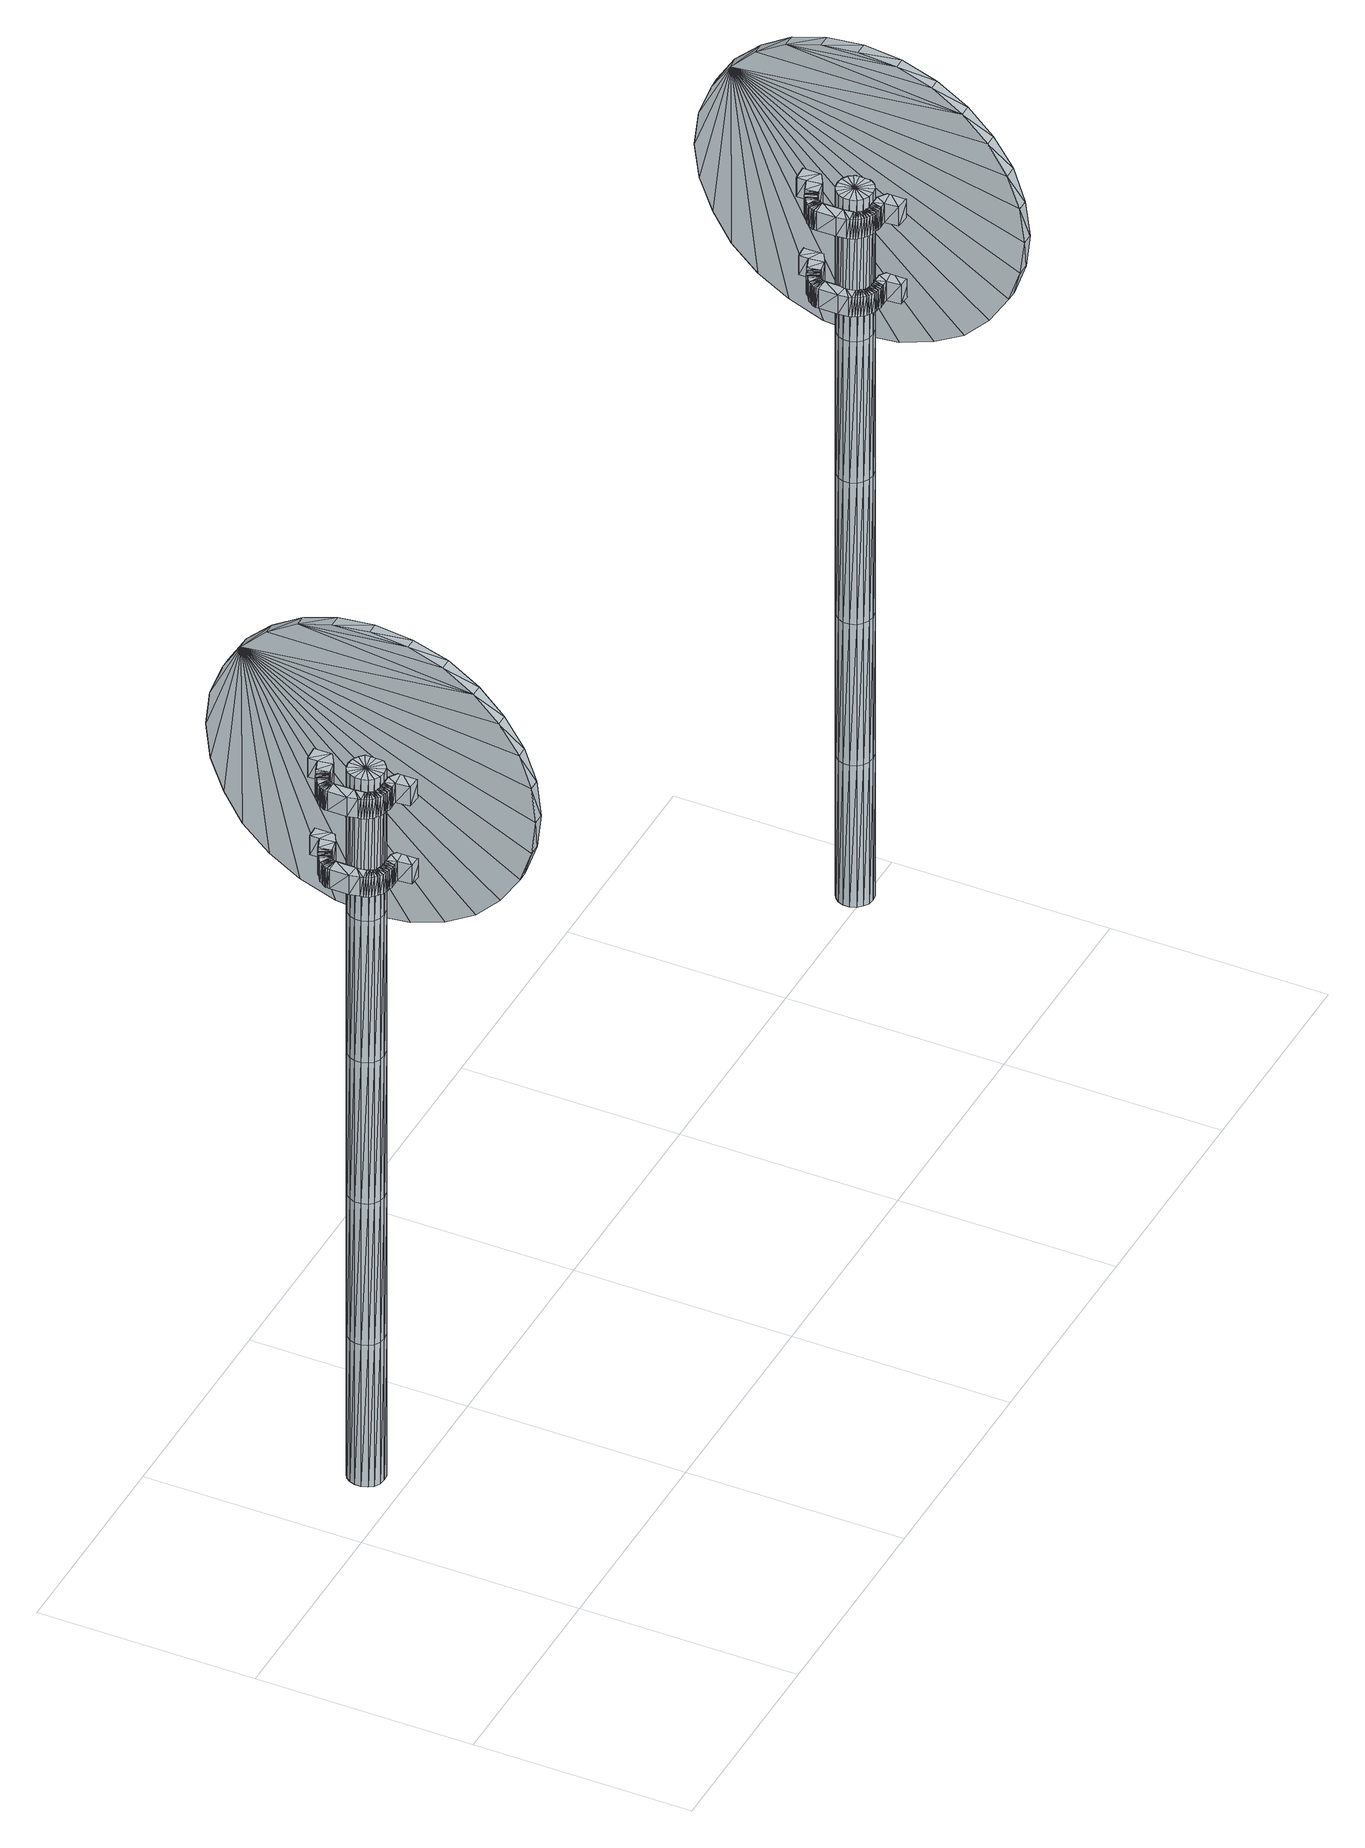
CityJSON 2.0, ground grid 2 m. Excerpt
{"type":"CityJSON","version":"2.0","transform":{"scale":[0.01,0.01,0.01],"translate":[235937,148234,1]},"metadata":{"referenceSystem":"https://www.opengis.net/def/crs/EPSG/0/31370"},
"CityObjects":{
"object1":{"type":"GenericCityObject","attributes":{"cluster":54,"mean_distance_to_centroid":0.261,"new_centroid_x":235937.38,"new_centroid_y":148235.75,"mean_distance_to_camera":4.65,"H1":0,"H2":0,"Z_final":109.26,"cluster2":-1,"proj_x":235940.53,"proj_y":148236.32,"id_line":53021,"bearing_l":169.7,"distance":3.2,"orientation":"right","G_obj":169.7},"geometry":[{"type":"MultiSurface","lod":"2","boundaries":[[[0,1,2]],[[2,1,3]],[[3,1,4]],[[4,1,5]],[[5,1,6]],[[1,7,6]],[[1,8,7]],[[1,9,8]],[[1,10,9]],[[1,11,10]],[[1,12,11]],[[1,13,12]],[[1,14,13]],[[15,14,1]],[[16,15,1]],[[17,16,1]],[[18,17,1]],[[0,18,1]],[[19,20,0]],[[19,0,2]],[[21,19,2]],[[21,2,3]],[[21,3,22]],[[22,3,4]],[[22,4,23]],[[23,4,5]],[[23,5,24]],[[24,5,6]],[[24,6,25]],[[25,6,7]],[[25,7,26]],[[26,7,8]],[[26,8,27]],[[8,9,27]],[[27,9,28]],[[9,10,28]],[[10,29,28]],[[10,11,29]],[[11,30,29]],[[11,12,30]],[[30,12,31]],[[31,12,13]],[[31,13,32]],[[32,13,14]],[[32,14,33]],[[33,14,15]],[[33,15,34]],[[34,15,16]],[[34,16,35]],[[35,16,17]],[[36,35,17]],[[18,36,17]],[[20,36,18]],[[20,18,0]],[[37,38,20]],[[37,20,19]],[[39,37,19]],[[21,39,19]],[[39,21,40]],[[40,21,22]],[[40,22,41]],[[41,22,23]],[[41,23,42]],[[42,23,24]],[[42,24,43]],[[43,24,25]],[[43,25,44]],[[44,25,26]],[[26,45,44]],[[26,27,45]],[[27,46,45]],[[27,28,46]],[[28,47,46]],[[28,29,47]],[[47,29,48]],[[29,30,48]],[[48,30,49]],[[49,30,31]],[[49,31,50]],[[50,31,32]],[[50,32,51]],[[51,32,33]],[[51,33,52]],[[52,33,34]],[[52,34,53]],[[53,34,35]],[[54,53,35]],[[54,35,36]],[[38,54,36]],[[38,36,20]],[[55,56,38]],[[55,38,37]],[[57,55,37]],[[57,37,39]],[[57,39,58]],[[58,39,40]],[[58,40,59]],[[59,40,41]],[[59,41,60]],[[60,41,42]],[[60,42,61]],[[61,42,43]],[[61,43,62]],[[62,43,44]],[[44,63,62]],[[44,45,63]],[[45,64,63]],[[45,46,64]],[[46,65,64]],[[46,47,65]],[[47,66,65]],[[47,48,66]],[[66,48,67]],[[67,48,49]],[[67,49,68]],[[68,49,50]],[[68,50,69]],[[69,50,51]],[[69,51,70]],[[70,51,52]],[[70,52,71]],[[71,52,53]],[[72,71,53]],[[72,53,54]],[[56,72,54]],[[56,54,38]],[[73,74,56]],[[73,56,55]],[[75,73,55]],[[75,55,57]],[[75,57,76]],[[76,57,58]],[[76,58,77]],[[77,58,59]],[[77,59,78]],[[78,59,60]],[[78,60,79]],[[79,60,61]],[[79,61,80]],[[80,61,62]],[[62,81,80]],[[62,63,81]],[[63,82,81]],[[63,64,82]],[[64,83,82]],[[64,65,83]],[[65,84,83]],[[65,66,84]],[[84,66,85]],[[85,66,67]],[[85,67,86]],[[86,67,68]],[[86,68,87]],[[87,68,69]],[[87,69,88]],[[88,69,70]],[[88,70,89]],[[89,70,71]],[[90,89,71]],[[90,71,72]],[[74,90,72]],[[74,72,56]],[[91,92,74]],[[91,74,73]],[[93,91,73]],[[93,73,75]],[[93,75,94]],[[94,75,76]],[[94,76,95]],[[95,76,77]],[[95,77,96]],[[96,77,78]],[[96,78,97]],[[97,78,79]],[[97,79,98]],[[98,79,80]],[[80,99,98]],[[80,81,99]],[[81,100,99]],[[81,82,100]],[[82,101,100]],[[82,83,101]],[[83,102,101]],[[83,84,102]],[[102,84,103]],[[103,84,85]],[[103,85,104]],[[104,85,86]],[[104,86,105]],[[105,86,87]],[[105,87,106]],[[106,87,88]],[[106,88,107]],[[107,88,89]],[[108,107,89]],[[108,89,90]],[[92,108,90]],[[92,90,74]],[[92,91,109]],[[91,93,109]],[[93,94,109]],[[94,95,109]],[[95,96,109]],[[109,96,97]],[[109,97,98]],[[109,98,99]],[[109,99,100]],[[109,100,101]],[[109,101,102]],[[109,102,103]],[[109,103,104]],[[105,109,104]],[[106,109,105]],[[107,109,106]],[[108,109,107]],[[92,109,108]],[[110,111,112]],[[113,112,114]],[[115,112,113]],[[116,112,115]],[[117,112,116]],[[118,112,117]],[[119,112,118]],[[120,112,119]],[[121,112,120]],[[122,112,121]],[[122,123,112]],[[123,110,112]],[[111,124,112]],[[124,125,112]],[[125,126,112]],[[126,127,112]],[[127,128,112]],[[128,129,112]],[[129,130,112]],[[130,131,112]],[[112,131,132]],[[131,133,132]],[[131,134,133]],[[133,134,135]],[[133,135,136]],[[135,137,136]],[[133,136,138]],[[136,139,138]],[[136,137,139]],[[137,140,139]],[[137,135,140]],[[135,141,140]],[[135,134,141]],[[134,142,141]],[[134,131,142]],[[131,143,142]],[[131,130,143]],[[143,130,144]],[[144,130,129]],[[144,129,145]],[[145,129,128]],[[145,128,146]],[[146,127,147]],[[147,127,126]],[[147,126,148]],[[148,126,125]],[[148,125,149]],[[149,125,124]],[[150,149,124]],[[150,124,111]],[[151,150,111]],[[151,111,110]],[[152,151,110]],[[152,110,123]],[[146,128,127]],[[153,123,122]],[[154,153,122]],[[154,122,121]],[[155,154,121]],[[155,121,120]],[[156,155,120]],[[156,120,119]],[[157,156,119]],[[157,119,118]],[[157,118,158]],[[158,118,117]],[[158,117,159]],[[153,152,123]],[[159,117,116]],[[159,116,160]],[[160,116,115]],[[160,115,161]],[[161,115,113]],[[161,113,162]],[[162,113,114]],[[162,114,163]],[[163,114,112]],[[163,112,164]],[[164,112,132]],[[132,165,164]],[[132,133,165]],[[133,138,165]],[[138,139,140]],[[161,162,163]],[[160,161,163]],[[159,160,163]],[[158,159,163]],[[157,158,163]],[[156,157,163]],[[155,156,163]],[[154,155,163]],[[153,154,163]],[[153,163,152]],[[152,163,151]],[[151,163,150]],[[150,163,149]],[[149,163,148]],[[148,163,147]],[[147,163,146]],[[146,163,145]],[[145,163,144]],[[144,163,143]],[[143,163,142]],[[163,164,142]],[[142,164,165]],[[142,165,141]],[[165,140,141]],[[165,138,140]],[[166,167,168]],[[168,167,169]],[[170,168,169]],[[170,169,171]],[[170,171,172]],[[172,171,173]],[[172,173,174]],[[174,173,175]],[[174,175,176]],[[176,175,177]],[[176,177,178]],[[178,177,179]],[[178,179,180]],[[180,179,181]],[[180,181,182]],[[182,181,183]],[[182,183,184]],[[184,183,185]],[[184,185,186]],[[186,185,187]],[[186,187,188]],[[188,187,189]],[[188,189,190]],[[190,189,191]],[[192,190,191]],[[192,191,193]],[[194,192,193]],[[194,193,195]],[[196,194,195]],[[196,195,197]],[[198,196,197]],[[198,197,199]],[[200,198,199]],[[200,199,201]],[[202,200,201]],[[202,201,203]],[[204,202,203]],[[204,203,205]],[[206,204,205]],[[206,205,207]],[[208,206,207]],[[208,207,209]],[[210,208,209]],[[210,209,211]],[[212,210,211]],[[212,211,213]],[[214,212,213]],[[214,213,215]],[[216,214,215]],[[216,215,217]],[[216,217,218]],[[218,217,219]],[[218,219,220]],[[220,219,221]],[[220,221,222]],[[222,221,223]],[[222,223,224]],[[224,223,225]],[[224,225,226]],[[226,225,227]],[[226,227,228]],[[228,227,229]],[[228,229,230]],[[230,229,231]],[[230,231,232]],[[232,231,233]],[[232,233,234]],[[234,233,235]],[[234,235,236]],[[236,235,237]],[[238,236,237]],[[238,237,239]],[[238,239,240]],[[240,239,241]],[[241,242,240]],[[241,243,242]],[[242,243,244]],[[244,243,245]],[[244,245,246]],[[246,245,247]],[[246,247,248]],[[248,247,249]],[[248,249,250]],[[250,249,251]],[[250,251,252]],[[252,251,253]],[[252,253,254]],[[254,253,255]],[[254,255,256]],[[256,255,257]],[[256,257,258]],[[258,257,259]],[[258,259,260]],[[260,259,261]],[[260,261,262]],[[262,261,263]],[[262,263,264]],[[264,263,265]],[[264,265,266]],[[266,265,267]],[[267,268,266]],[[267,269,268]],[[269,270,268]],[[269,271,270]],[[271,272,270]],[[271,273,272]],[[273,274,272]],[[273,275,274]],[[275,276,274]],[[275,277,276]],[[277,278,276]],[[277,279,278]],[[279,280,278]],[[279,281,280]],[[281,282,280]],[[281,283,282]],[[283,284,282]],[[283,285,284]],[[285,286,284]],[[285,287,286]],[[287,288,286]],[[287,289,288]],[[288,289,290]],[[290,289,291]],[[290,291,292]],[[292,291,293]],[[292,293,294]],[[294,293,295]],[[294,295,296]],[[296,295,297]],[[296,297,298]],[[298,297,299]],[[298,299,300]],[[300,299,301]],[[300,301,302]],[[302,301,303]],[[302,303,304]],[[304,303,305]],[[304,305,306]],[[306,305,307]],[[306,307,308]],[[308,307,309]],[[308,309,310]],[[310,309,311]],[[311,166,310]],[[311,167,166]],[[169,167,311]],[[169,311,171]],[[171,311,309]],[[173,171,309]],[[173,309,307]],[[175,173,307]],[[175,307,305]],[[177,175,305]],[[177,305,303]],[[179,177,303]],[[179,303,301]],[[181,179,301]],[[181,301,299]],[[183,181,299]],[[183,299,297]],[[183,297,295]],[[185,183,295]],[[185,295,293]],[[187,185,293]],[[187,293,291]],[[189,187,291]],[[189,291,289]],[[189,289,287]],[[189,287,285]],[[191,189,285]],[[191,285,283]],[[193,191,283]],[[195,193,283]],[[195,283,281]],[[197,195,281]],[[199,197,281]],[[201,199,281]],[[201,281,279]],[[203,201,279]],[[205,203,279]],[[205,279,277]],[[205,277,207]],[[207,277,209]],[[209,277,275]],[[209,275,211]],[[211,275,273]],[[211,273,213]],[[213,273,271]],[[213,271,215]],[[215,271,269]],[[215,269,217]],[[217,269,219]],[[219,269,267]],[[219,267,221]],[[221,267,265]],[[221,265,223]],[[223,265,263]],[[223,263,225]],[[225,263,261]],[[225,261,227]],[[227,261,259]],[[227,259,229]],[[229,259,257]],[[229,257,255]],[[229,255,231]],[[231,255,253]],[[231,253,233]],[[233,253,251]],[[233,251,235]],[[251,249,235]],[[235,249,247]],[[235,247,237]],[[247,245,237]],[[237,245,243]],[[237,243,239]],[[239,243,241]],[[238,240,242]],[[168,310,166]],[[170,310,168]],[[170,308,310]],[[172,308,170]],[[172,306,308]],[[174,306,172]],[[174,304,306]],[[176,304,174]],[[176,302,304]],[[178,302,176]],[[178,300,302]],[[180,300,178]],[[180,298,300]],[[182,298,180]],[[182,296,298]],[[182,294,296]],[[184,294,182]],[[184,292,294]],[[186,292,184]],[[186,290,292]],[[188,290,186]],[[188,288,290]],[[188,286,288]],[[188,284,286]],[[190,284,188]],[[190,282,284]],[[192,282,190]],[[194,282,192]],[[194,280,282]],[[196,280,194]],[[198,280,196]],[[200,280,198]],[[200,278,280]],[[202,278,200]],[[204,278,202]],[[204,276,278]],[[204,206,276]],[[206,208,276]],[[208,274,276]],[[208,210,274]],[[210,272,274]],[[210,212,272]],[[212,270,272]],[[212,214,270]],[[214,268,270]],[[214,216,268]],[[216,218,268]],[[218,266,268]],[[218,220,266]],[[220,264,266]],[[220,222,264]],[[222,262,264]],[[222,224,262]],[[224,260,262]],[[224,226,260]],[[226,258,260]],[[226,228,258]],[[228,256,258]],[[228,254,256]],[[228,230,254]],[[230,252,254]],[[230,232,252]],[[232,250,252]],[[232,234,250]],[[250,234,248]],[[234,246,248]],[[234,236,246]],[[246,236,244]],[[236,242,244]],[[236,238,242]],[[312,313,314]],[[314,313,315]],[[316,314,315]],[[316,315,317]],[[316,317,318]],[[318,317,319]],[[318,319,320]],[[320,319,321]],[[320,321,322]],[[322,321,323]],[[322,323,324]],[[324,323,325]],[[324,325,326]],[[326,325,327]],[[326,327,328]],[[328,327,329]],[[328,329,330]],[[330,329,331]],[[330,331,332]],[[332,331,333]],[[332,333,334]],[[334,333,335]],[[334,335,336]],[[336,335,337]],[[338,336,337]],[[338,337,339]],[[340,338,339]],[[340,339,341]],[[342,340,341]],[[342,341,343]],[[344,342,343]],[[344,343,345]],[[346,344,345]],[[346,345,347]],[[348,346,347]],[[348,347,349]],[[350,348,349]],[[350,349,351]],[[352,350,351]],[[352,351,353]],[[354,352,353]],[[354,353,355]],[[356,354,355]],[[356,355,357]],[[358,356,357]],[[358,357,359]],[[360,358,359]],[[360,359,361]],[[362,360,361]],[[362,361,363]],[[362,363,364]],[[364,363,365]],[[364,365,366]],[[366,365,367]],[[366,367,368]],[[368,367,369]],[[368,369,370]],[[370,369,371]],[[370,371,372]],[[372,371,373]],[[372,373,374]],[[374,373,375]],[[374,375,376]],[[376,375,377]],[[376,377,378]],[[378,377,379]],[[378,379,380]],[[380,379,381]],[[380,381,382]],[[382,381,383]],[[384,382,383]],[[384,383,385]],[[384,385,386]],[[386,385,387]],[[387,388,386]],[[387,389,388]],[[388,389,390]],[[390,389,391]],[[390,391,392]],[[392,391,393]],[[392,393,394]],[[394,393,395]],[[394,395,396]],[[396,395,397]],[[396,397,398]],[[398,397,399]],[[398,399,400]],[[400,399,401]],[[400,401,402]],[[402,401,403]],[[402,403,404]],[[404,403,405]],[[404,405,406]],[[406,405,407]],[[406,407,408]],[[408,407,409]],[[408,409,410]],[[410,409,411]],[[410,411,412]],[[412,411,413]],[[413,414,412]],[[413,415,414]],[[415,416,414]],[[415,417,416]],[[417,418,416]],[[417,419,418]],[[419,420,418]],[[419,421,420]],[[421,422,420]],[[421,423,422]],[[423,424,422]],[[423,425,424]],[[425,426,424]],[[425,427,426]],[[427,428,426]],[[427,429,428]],[[429,430,428]],[[429,431,430]],[[431,432,430]],[[431,433,432]],[[433,434,432]],[[433,435,434]],[[434,435,436]],[[436,435,437]],[[436,437,438]],[[438,437,439]],[[438,439,440]],[[440,439,441]],[[440,441,442]],[[442,441,443]],[[442,443,444]],[[444,443,445]],[[444,445,446]],[[446,445,447]],[[446,447,448]],[[448,447,449]],[[448,449,450]],[[450,449,451]],[[450,451,452]],[[452,451,453]],[[452,453,454]],[[454,453,455]],[[454,455,456]],[[456,455,457]],[[457,312,456]],[[457,313,312]],[[315,313,457]],[[315,457,317]],[[317,457,455]],[[319,317,455]],[[319,455,453]],[[321,319,453]],[[321,453,451]],[[323,321,451]],[[323,451,449]],[[325,323,449]],[[325,449,447]],[[327,325,447]],[[327,447,445]],[[329,327,445]],[[329,445,443]],[[329,443,441]],[[331,329,441]],[[331,441,439]],[[333,331,439]],[[333,439,437]],[[335,333,437]],[[335,437,435]],[[335,435,433]],[[335,433,431]],[[337,335,431]],[[337,431,429]],[[339,337,429]],[[341,339,429]],[[341,429,427]],[[343,341,427]],[[345,343,427]],[[347,345,427]],[[347,427,425]],[[349,347,425]],[[351,349,425]],[[351,425,423]],[[351,423,353]],[[353,423,355]],[[355,423,421]],[[355,421,357]],[[357,421,419]],[[357,419,359]],[[359,419,417]],[[359,417,361]],[[361,417,415]],[[361,415,363]],[[363,415,365]],[[365,415,413]],[[365,413,367]],[[367,413,411]],[[367,411,369]],[[369,411,409]],[[369,409,371]],[[371,409,407]],[[371,407,373]],[[373,407,405]],[[373,405,375]],[[375,405,403]],[[375,403,401]],[[375,401,377]],[[377,401,399]],[[377,399,379]],[[379,399,397]],[[379,397,381]],[[397,395,381]],[[381,395,393]],[[381,393,383]],[[393,391,383]],[[383,391,389]],[[383,389,385]],[[385,389,387]],[[384,386,388]],[[314,456,312]],[[316,456,314]],[[316,454,456]],[[318,454,316]],[[318,452,454]],[[320,452,318]],[[320,450,452]],[[322,450,320]],[[322,448,450]],[[324,448,322]],[[324,446,448]],[[326,446,324]],[[326,444,446]],[[328,444,326]],[[328,442,444]],[[328,440,442]],[[330,440,328]],[[330,438,440]],[[332,438,330]],[[332,436,438]],[[334,436,332]],[[334,434,436]],[[334,432,434]],[[334,430,432]],[[336,430,334]],[[336,428,430]],[[338,428,336]],[[340,428,338]],[[340,426,428]],[[342,426,340]],[[344,426,342]],[[346,426,344]],[[346,424,426]],[[348,424,346]],[[350,424,348]],[[350,422,424]],[[350,352,422]],[[352,354,422]],[[354,420,422]],[[354,356,420]],[[356,418,420]],[[356,358,418]],[[358,416,418]],[[358,360,416]],[[360,414,416]],[[360,362,414]],[[362,364,414]],[[364,412,414]],[[364,366,412]],[[366,410,412]],[[366,368,410]],[[368,408,410]],[[368,370,408]],[[370,406,408]],[[370,372,406]],[[372,404,406]],[[372,374,404]],[[374,402,404]],[[374,400,402]],[[374,376,400]],[[376,398,400]],[[376,378,398]],[[378,396,398]],[[378,380,396]],[[396,380,394]],[[380,392,394]],[[380,382,392]],[[392,382,390]],[[382,388,390]],[[382,384,388]]]}]},
"object2":{"type":"GenericCityObject","attributes":{"cluster":53,"mean_distance_to_centroid":0.129,"new_centroid_x":235946.04,"new_centroid_y":148235.48,"mean_distance_to_camera":8.04,"H1":0,"H2":0,"Z_final":109.13,"cluster2":-1,"proj_x":235940.85,"proj_y":148234.54,"id_line":53021,"bearing_l":169.7,"distance":5.27,"orientation":"left","G_obj":349.7},"geometry":[{"type":"MultiSurface","lod":"2","boundaries":[[[458,459,460]],[[460,459,461]],[[461,459,462]],[[462,459,463]],[[463,459,464]],[[459,465,464]],[[459,466,465]],[[459,467,466]],[[459,468,467]],[[459,469,468]],[[459,470,469]],[[459,471,470]],[[459,472,471]],[[473,472,459]],[[474,473,459]],[[475,474,459]],[[476,475,459]],[[458,476,459]],[[477,478,458]],[[477,458,460]],[[479,477,460]],[[479,460,461]],[[479,461,480]],[[480,461,462]],[[480,462,481]],[[481,462,463]],[[481,463,482]],[[482,463,464]],[[482,464,483]],[[483,464,465]],[[483,465,484]],[[484,465,466]],[[484,466,485]],[[466,467,485]],[[485,467,486]],[[467,468,486]],[[468,487,486]],[[468,469,487]],[[469,488,487]],[[469,470,488]],[[488,470,489]],[[489,470,471]],[[489,471,490]],[[490,471,472]],[[490,472,491]],[[491,472,473]],[[491,473,492]],[[492,473,474]],[[492,474,493]],[[493,474,475]],[[494,493,475]],[[476,494,475]],[[478,494,476]],[[478,476,458]],[[495,496,478]],[[495,478,477]],[[497,495,477]],[[479,497,477]],[[497,479,498]],[[498,479,480]],[[498,480,499]],[[499,480,481]],[[499,481,500]],[[500,481,482]],[[500,482,501]],[[501,482,483]],[[501,483,502]],[[502,483,484]],[[484,503,502]],[[484,485,503]],[[485,504,503]],[[485,486,504]],[[486,505,504]],[[486,487,505]],[[505,487,506]],[[487,488,506]],[[506,488,507]],[[507,488,489]],[[507,489,508]],[[508,489,490]],[[508,490,509]],[[509,490,491]],[[509,491,510]],[[510,491,492]],[[510,492,511]],[[511,492,493]],[[512,511,493]],[[512,493,494]],[[496,512,494]],[[496,494,478]],[[513,514,496]],[[513,496,495]],[[515,513,495]],[[515,495,497]],[[515,497,516]],[[516,497,498]],[[516,498,517]],[[517,498,499]],[[517,499,518]],[[518,499,500]],[[518,500,519]],[[519,500,501]],[[519,501,520]],[[520,501,502]],[[502,521,520]],[[502,503,521]],[[503,522,521]],[[503,504,522]],[[504,523,522]],[[504,505,523]],[[505,524,523]],[[505,506,524]],[[524,506,525]],[[525,506,507]],[[525,507,526]],[[526,507,508]],[[526,508,527]],[[527,508,509]],[[527,509,528]],[[528,509,510]],[[528,510,529]],[[529,510,511]],[[530,529,511]],[[530,511,512]],[[514,530,512]],[[514,512,496]],[[531,532,514]],[[531,514,513]],[[533,531,513]],[[533,513,515]],[[533,515,534]],[[534,515,516]],[[534,516,535]],[[535,516,517]],[[535,517,536]],[[536,517,518]],[[536,518,537]],[[537,518,519]],[[537,519,538]],[[538,519,520]],[[520,539,538]],[[520,521,539]],[[521,540,539]],[[521,522,540]],[[522,541,540]],[[522,523,541]],[[523,542,541]],[[523,524,542]],[[542,524,543]],[[543,524,525]],[[543,525,544]],[[544,525,526]],[[544,526,545]],[[545,526,527]],[[545,527,546]],[[546,527,528]],[[546,528,547]],[[547,528,529]],[[548,547,529]],[[548,529,530]],[[532,548,530]],[[532,530,514]],[[549,550,532]],[[549,532,531]],[[551,549,531]],[[551,531,533]],[[551,533,552]],[[552,533,534]],[[552,534,553]],[[553,534,535]],[[553,535,554]],[[554,535,536]],[[554,536,555]],[[555,536,537]],[[555,537,556]],[[556,537,538]],[[538,557,556]],[[538,539,557]],[[539,558,557]],[[539,540,558]],[[540,559,558]],[[540,541,559]],[[541,560,559]],[[541,542,560]],[[560,542,561]],[[561,542,543]],[[561,543,562]],[[562,543,544]],[[562,544,563]],[[563,544,545]],[[563,545,564]],[[564,545,546]],[[564,546,565]],[[565,546,547]],[[566,565,547]],[[566,547,548]],[[550,566,548]],[[550,548,532]],[[550,549,567]],[[549,551,567]],[[551,552,567]],[[552,553,567]],[[553,554,567]],[[567,554,555]],[[567,555,556]],[[567,556,557]],[[567,557,558]],[[567,558,559]],[[567,559,560]],[[567,560,561]],[[567,561,562]],[[563,567,562]],[[564,567,563]],[[565,567,564]],[[566,567,565]],[[550,567,566]],[[568,569,570]],[[571,570,572]],[[573,570,571]],[[574,570,573]],[[575,570,574]],[[576,570,575]],[[577,570,576]],[[578,570,577]],[[579,570,578]],[[580,570,579]],[[580,581,570]],[[581,568,570]],[[569,582,570]],[[582,583,570]],[[583,584,570]],[[584,585,570]],[[585,586,570]],[[586,587,570]],[[587,588,570]],[[588,589,570]],[[570,589,590]],[[589,591,590]],[[589,592,591]],[[591,592,593]],[[591,593,594]],[[593,595,594]],[[591,594,596]],[[594,597,596]],[[594,595,597]],[[595,598,597]],[[595,593,598]],[[593,599,598]],[[593,592,599]],[[592,600,599]],[[592,589,600]],[[589,601,600]],[[589,588,601]],[[601,588,602]],[[602,588,587]],[[602,587,603]],[[603,587,586]],[[603,586,604]],[[604,585,605]],[[605,585,584]],[[605,584,606]],[[606,584,583]],[[606,583,607]],[[607,583,582]],[[608,607,582]],[[608,582,569]],[[609,608,569]],[[609,569,568]],[[610,609,568]],[[610,568,581]],[[604,586,585]],[[611,581,580]],[[612,611,580]],[[612,580,579]],[[613,612,579]],[[613,579,578]],[[614,613,578]],[[614,578,577]],[[615,614,577]],[[615,577,576]],[[615,576,616]],[[616,576,575]],[[616,575,617]],[[611,610,581]],[[617,575,574]],[[617,574,618]],[[618,574,573]],[[618,573,619]],[[619,573,571]],[[619,571,620]],[[620,571,572]],[[620,572,621]],[[621,572,570]],[[621,570,622]],[[622,570,590]],[[590,623,622]],[[590,591,623]],[[591,596,623]],[[596,597,598]],[[619,620,621]],[[618,619,621]],[[617,618,621]],[[616,617,621]],[[615,616,621]],[[614,615,621]],[[613,614,621]],[[612,613,621]],[[611,612,621]],[[611,621,610]],[[610,621,609]],[[609,621,608]],[[608,621,607]],[[607,621,606]],[[606,621,605]],[[605,621,604]],[[604,621,603]],[[603,621,602]],[[602,621,601]],[[601,621,600]],[[621,622,600]],[[600,622,623]],[[600,623,599]],[[623,598,599]],[[623,596,598]],[[624,625,626]],[[626,625,627]],[[628,626,627]],[[628,627,629]],[[628,629,630]],[[630,629,631]],[[630,631,632]],[[632,631,633]],[[632,633,634]],[[634,633,635]],[[634,635,636]],[[636,635,637]],[[636,637,638]],[[638,637,639]],[[638,639,640]],[[640,639,641]],[[640,641,642]],[[642,641,643]],[[642,643,644]],[[644,643,645]],[[644,645,646]],[[646,645,647]],[[646,647,648]],[[648,647,649]],[[650,648,649]],[[650,649,651]],[[652,650,651]],[[652,651,653]],[[654,652,653]],[[654,653,655]],[[656,654,655]],[[656,655,657]],[[658,656,657]],[[658,657,659]],[[660,658,659]],[[660,659,661]],[[662,660,661]],[[662,661,663]],[[664,662,663]],[[664,663,665]],[[666,664,665]],[[666,665,667]],[[668,666,667]],[[668,667,669]],[[670,668,669]],[[670,669,671]],[[672,670,671]],[[672,671,673]],[[674,672,673]],[[674,673,675]],[[674,675,676]],[[676,675,677]],[[676,677,678]],[[678,677,679]],[[678,679,680]],[[680,679,681]],[[680,681,682]],[[682,681,683]],[[682,683,684]],[[684,683,685]],[[684,685,686]],[[686,685,687]],[[686,687,688]],[[688,687,689]],[[688,689,690]],[[690,689,691]],[[690,691,692]],[[692,691,693]],[[692,693,694]],[[694,693,695]],[[696,694,695]],[[696,695,697]],[[696,697,698]],[[698,697,699]],[[699,700,698]],[[699,701,700]],[[700,701,702]],[[702,701,703]],[[702,703,704]],[[704,703,705]],[[704,705,706]],[[706,705,707]],[[706,707,708]],[[708,707,709]],[[708,709,710]],[[710,709,711]],[[710,711,712]],[[712,711,713]],[[712,713,714]],[[714,713,715]],[[714,715,716]],[[716,715,717]],[[716,717,718]],[[718,717,719]],[[718,719,720]],[[720,719,721]],[[720,721,722]],[[722,721,723]],[[722,723,724]],[[724,723,725]],[[724,725,726]],[[726,725,727]],[[727,728,726]],[[727,729,728]],[[729,730,728]],[[729,731,730]],[[731,732,730]],[[731,733,732]],[[733,734,732]],[[733,735,734]],[[735,736,734]],[[735,737,736]],[[737,738,736]],[[737,739,738]],[[739,740,738]],[[739,741,740]],[[741,742,740]],[[741,743,742]],[[743,744,742]],[[743,745,744]],[[745,746,744]],[[745,747,746]],[[747,748,746]],[[747,749,748]],[[748,749,750]],[[750,749,751]],[[750,751,752]],[[752,751,753]],[[752,753,754]],[[754,753,755]],[[754,755,756]],[[756,755,757]],[[756,757,758]],[[758,757,759]],[[758,759,760]],[[760,759,761]],[[760,761,762]],[[762,761,763]],[[762,763,764]],[[764,763,765]],[[764,765,766]],[[766,765,767]],[[766,767,768]],[[768,767,769]],[[768,769,770]],[[770,769,771]],[[771,624,770]],[[771,625,624]],[[627,625,771]],[[627,771,629]],[[629,771,769]],[[631,629,769]],[[631,769,767]],[[633,631,767]],[[633,767,765]],[[635,633,765]],[[635,765,763]],[[637,635,763]],[[637,763,761]],[[639,637,761]],[[639,761,759]],[[641,639,759]],[[641,759,757]],[[641,757,755]],[[643,641,755]],[[643,755,753]],[[645,643,753]],[[645,753,751]],[[647,645,751]],[[647,751,749]],[[647,749,747]],[[647,747,745]],[[649,647,745]],[[649,745,743]],[[651,649,743]],[[653,651,743]],[[653,743,741]],[[655,653,741]],[[657,655,741]],[[659,657,741]],[[659,741,739]],[[661,659,739]],[[663,661,739]],[[663,739,737]],[[663,737,665]],[[665,737,667]],[[667,737,735]],[[667,735,669]],[[669,735,733]],[[669,733,671]],[[671,733,731]],[[671,731,673]],[[673,731,729]],[[673,729,675]],[[675,729,677]],[[677,729,727]],[[677,727,679]],[[679,727,725]],[[679,725,681]],[[681,725,723]],[[681,723,683]],[[683,723,721]],[[683,721,719]],[[683,719,685]],[[685,719,717]],[[685,717,687]],[[687,717,715]],[[687,715,713]],[[687,713,689]],[[689,713,711]],[[689,711,691]],[[691,711,709]],[[691,709,693]],[[709,707,693]],[[693,707,705]],[[693,705,695]],[[705,703,695]],[[695,703,701]],[[695,701,697]],[[697,701,699]],[[696,698,700]],[[626,770,624]],[[628,770,626]],[[628,768,770]],[[630,768,628]],[[630,766,768]],[[632,766,630]],[[632,764,766]],[[634,764,632]],[[634,762,764]],[[636,762,634]],[[636,760,762]],[[638,760,636]],[[638,758,760]],[[640,758,638]],[[640,756,758]],[[640,754,756]],[[642,754,640]],[[642,752,754]],[[644,752,642]],[[644,750,752]],[[646,750,644]],[[646,748,750]],[[646,746,748]],[[646,744,746]],[[648,744,646]],[[648,742,744]],[[650,742,648]],[[652,742,650]],[[652,740,742]],[[654,740,652]],[[656,740,654]],[[658,740,656]],[[658,738,740]],[[660,738,658]],[[662,738,660]],[[662,736,738]],[[662,664,736]],[[664,666,736]],[[666,734,736]],[[666,668,734]],[[668,732,734]],[[668,670,732]],[[670,730,732]],[[670,672,730]],[[672,728,730]],[[672,674,728]],[[674,676,728]],[[676,726,728]],[[676,678,726]],[[678,724,726]],[[678,680,724]],[[680,722,724]],[[680,682,722]],[[682,720,722]],[[682,718,720]],[[682,684,718]],[[684,716,718]],[[684,686,716]],[[686,714,716]],[[686,712,714]],[[686,688,712]],[[688,710,712]],[[688,690,710]],[[690,708,710]],[[690,692,708]],[[708,692,706]],[[692,704,706]],[[692,694,704]],[[704,694,702]],[[694,700,702]],[[694,696,700]],[[772,773,774]],[[774,773,775]],[[776,774,775]],[[776,775,777]],[[776,777,778]],[[778,777,779]],[[778,779,780]],[[780,779,781]],[[780,781,782]],[[782,781,783]],[[782,783,784]],[[784,783,785]],[[784,785,786]],[[786,785,787]],[[786,787,788]],[[788,787,789]],[[788,789,790]],[[790,789,791]],[[790,791,792]],[[792,791,793]],[[792,793,794]],[[794,793,795]],[[794,795,796]],[[796,795,797]],[[798,796,797]],[[798,797,799]],[[800,798,799]],[[800,799,801]],[[802,800,801]],[[802,801,803]],[[804,802,803]],[[804,803,805]],[[806,804,805]],[[806,805,807]],[[808,806,807]],[[808,807,809]],[[810,808,809]],[[810,809,811]],[[812,810,811]],[[812,811,813]],[[814,812,813]],[[814,813,815]],[[816,814,815]],[[816,815,817]],[[818,816,817]],[[818,817,819]],[[820,818,819]],[[820,819,821]],[[822,820,821]],[[822,821,823]],[[822,823,824]],[[824,823,825]],[[824,825,826]],[[826,825,827]],[[826,827,828]],[[828,827,829]],[[828,829,830]],[[830,829,831]],[[830,831,832]],[[832,831,833]],[[832,833,834]],[[834,833,835]],[[834,835,836]],[[836,835,837]],[[836,837,838]],[[838,837,839]],[[838,839,840]],[[840,839,841]],[[840,841,842]],[[842,841,843]],[[844,842,843]],[[844,843,845]],[[844,845,846]],[[846,845,847]],[[847,848,846]],[[847,849,848]],[[848,849,850]],[[850,849,851]],[[850,851,852]],[[852,851,853]],[[852,853,854]],[[854,853,855]],[[854,855,856]],[[856,855,857]],[[856,857,858]],[[858,857,859]],[[858,859,860]],[[860,859,861]],[[860,861,862]],[[862,861,863]],[[862,863,864]],[[864,863,865]],[[864,865,866]],[[866,865,867]],[[866,867,868]],[[868,867,869]],[[868,869,870]],[[870,869,871]],[[870,871,872]],[[872,871,873]],[[872,873,874]],[[874,873,875]],[[875,876,874]],[[875,877,876]],[[877,878,876]],[[877,879,878]],[[879,880,878]],[[879,881,880]],[[881,882,880]],[[881,883,882]],[[883,884,882]],[[883,885,884]],[[885,886,884]],[[885,887,886]],[[887,888,886]],[[887,889,888]],[[889,890,888]],[[889,891,890]],[[891,892,890]],[[891,893,892]],[[893,894,892]],[[893,895,894]],[[895,896,894]],[[895,897,896]],[[896,897,898]],[[898,897,899]],[[898,899,900]],[[900,899,901]],[[900,901,902]],[[902,901,903]],[[902,903,904]],[[904,903,905]],[[904,905,906]],[[906,905,907]],[[906,907,908]],[[908,907,909]],[[908,909,910]],[[910,909,911]],[[910,911,912]],[[912,911,913]],[[912,913,914]],[[914,913,915]],[[914,915,916]],[[916,915,917]],[[916,917,918]],[[918,917,919]],[[919,772,918]],[[919,773,772]],[[775,773,919]],[[775,919,777]],[[777,919,917]],[[779,777,917]],[[779,917,915]],[[781,779,915]],[[781,915,913]],[[783,781,913]],[[783,913,911]],[[785,783,911]],[[785,911,909]],[[787,785,909]],[[787,909,907]],[[789,787,907]],[[789,907,905]],[[789,905,903]],[[791,789,903]],[[791,903,901]],[[793,791,901]],[[793,901,899]],[[795,793,899]],[[795,899,897]],[[795,897,895]],[[795,895,893]],[[797,795,893]],[[797,893,891]],[[799,797,891]],[[801,799,891]],[[801,891,889]],[[803,801,889]],[[805,803,889]],[[807,805,889]],[[807,889,887]],[[809,807,887]],[[811,809,887]],[[811,887,885]],[[811,885,813]],[[813,885,815]],[[815,885,883]],[[815,883,817]],[[817,883,881]],[[817,881,819]],[[819,881,879]],[[819,879,821]],[[821,879,877]],[[821,877,823]],[[823,877,825]],[[825,877,875]],[[825,875,827]],[[827,875,873]],[[827,873,829]],[[829,873,871]],[[829,871,831]],[[831,871,869]],[[831,869,867]],[[831,867,833]],[[833,867,865]],[[833,865,835]],[[835,865,863]],[[835,863,861]],[[835,861,837]],[[837,861,859]],[[837,859,839]],[[839,859,857]],[[839,857,841]],[[857,855,841]],[[841,855,853]],[[841,853,843]],[[853,851,843]],[[843,851,849]],[[843,849,845]],[[845,849,847]],[[844,846,848]],[[774,918,772]],[[776,918,774]],[[776,916,918]],[[778,916,776]],[[778,914,916]],[[780,914,778]],[[780,912,914]],[[782,912,780]],[[782,910,912]],[[784,910,782]],[[784,908,910]],[[786,908,784]],[[786,906,908]],[[788,906,786]],[[788,904,906]],[[788,902,904]],[[790,902,788]],[[790,900,902]],[[792,900,790]],[[792,898,900]],[[794,898,792]],[[794,896,898]],[[794,894,896]],[[794,892,894]],[[796,892,794]],[[796,890,892]],[[798,890,796]],[[800,890,798]],[[800,888,890]],[[802,888,800]],[[804,888,802]],[[806,888,804]],[[806,886,888]],[[808,886,806]],[[810,886,808]],[[810,884,886]],[[810,812,884]],[[812,814,884]],[[814,882,884]],[[814,816,882]],[[816,880,882]],[[816,818,880]],[[818,878,880]],[[818,820,878]],[[820,876,878]],[[820,822,876]],[[822,824,876]],[[824,874,876]],[[824,826,874]],[[826,872,874]],[[826,828,872]],[[828,870,872]],[[828,830,870]],[[830,868,870]],[[830,866,868]],[[830,832,866]],[[832,864,866]],[[832,834,864]],[[834,862,864]],[[834,860,862]],[[834,836,860]],[[836,858,860]],[[836,838,858]],[[838,856,858]],[[838,840,856]],[[856,840,854]],[[840,852,854]],[[840,842,852]],[[852,842,850]],[[842,848,850]],[[842,844,848]]]}]}
},
"vertices":[
[83,252,1],[83,236,1],[77,251,1],[72,248,1],[69,244,1],[67,239,1],[67,233,1],[69,227,1],[72,223,1],[77,220,1],[83,219,1],[89,220,1],[94,223,1],[98,227,1],[100,233,1],[100,239,1],[98,244,1],[94,248,1],[89,251,1],[77,251,150],[83,252,150],[72,248,150],[69,244,150],[67,239,150],[67,233,150],[69,227,150],[72,223,150],[77,220,150],[83,219,150],[89,220,150],[94,223,150],[98,227,150],[100,233,150],[100,239,150],[98,244,150],[94,248,150],[89,251,150],[77,251,299],[83,252,299],[72,248,299],[69,244,299],[67,239,299],[67,233,299],[69,227,299],[72,223,299],[77,220,299],[83,219,299],[89,220,299],[94,223,299],[98,227,299],[100,233,299],[100,239,299],[98,244,299],[94,248,299],[89,251,299],[77,251,448],[83,252,448],[72,248,448],[69,244,448],[67,239,448],[67,233,448],[69,227,448],[72,223,448],[77,220,448],[83,219,448],[89,220,448],[94,223,448],[98,227,448],[100,233,448],[100,239,448],[98,244,448],[94,248,448],[89,251,448],[77,251,597],[83,252,597],[72,248,597],[69,244,597],[67,239,597],[67,233,597],[69,227,597],[72,223,597],[77,220,597],[83,219,597],[89,220,597],[94,223,597],[98,227,597],[100,233,597],[100,239,597],[98,244,597],[94,248,597],[89,251,597],[77,251,746],[83,252,746],[72,248,746],[69,244,746],[67,239,746],[67,233,746],[69,227,746],[72,223,746],[77,220,746],[83,219,746],[89,220,746],[94,223,746],[98,227,746],[100,233,746],[100,239,746],[98,244,746],[94,248,746],[89,251,746],[83,236,746],[101,172,593],[101,144,610],[96,357,822],[97,386,763],[97,374,794],[98,390,728],[98,386,694],[99,374,662],[99,357,634],[100,333,610],[100,305,593],[101,273,581],[101,239,577],[101,204,581],[100,121,634],[100,103,662],[99,92,694],[99,88,728],[98,92,763],[98,103,794],[97,121,822],[96,144,846],[96,333,846],[96,305,864],[96,172,864],[96,204,875],[95,273,875],[96,239,879],[106,273,875],[106,239,879],[106,204,875],[107,172,864],[107,144,846],[107,121,823],[108,103,795],[109,92,763],[109,88,728],[110,92,694],[110,103,662],[111,121,634],[111,144,611],[111,172,593],[111,204,581],[111,239,577],[111,273,581],[111,305,593],[110,333,611],[110,357,634],[109,374,662],[109,386,694],[108,390,728],[108,386,763],[107,374,795],[107,357,823],[106,333,846],[106,305,864],[105,291,652],[105,291,632],[88,290,652],[88,290,632],[88,281,652],[88,281,632],[77,277,652],[77,277,632],[75,276,652],[75,276,632],[73,275,652],[73,275,632],[72,274,652],[72,274,632],[70,274,652],[70,274,632],[68,273,652],[68,273,632],[67,272,652],[67,272,632],[65,270,652],[65,270,632],[60,267,652],[60,267,632],[59,265,652],[59,265,632],[58,264,652],[58,264,632],[57,263,652],[57,263,632],[56,261,652],[56,261,632],[55,259,652],[55,259,632],[55,258,652],[55,258,632],[55,256,652],[55,256,632],[55,238,652],[55,238,632],[57,229,652],[57,229,632],[57,226,652],[57,226,632],[58,224,652],[58,224,632],[59,222,652],[59,222,632],[60,220,652],[60,220,632],[62,218,652],[62,218,632],[64,216,652],[64,216,632],[66,215,652],[66,215,632],[68,213,652],[68,213,632],[71,212,652],[71,212,632],[73,211,652],[73,211,632],[76,211,652],[76,211,632],[78,210,652],[78,210,632],[81,210,652],[81,210,632],[84,210,652],[84,210,632],[89,210,652],[89,210,632],[90,197,652],[90,197,632],[105,196,652],[105,196,632],[105,212,652],[105,212,632],[95,219,652],[95,219,632],[86,219,652],[86,219,632],[85,219,652],[85,219,632],[83,219,652],[83,219,632],[81,219,652],[81,219,632],[80,219,652],[80,219,632],[78,219,652],[78,219,632],[76,220,652],[76,220,632],[75,220,652],[75,220,632],[73,221,652],[73,221,632],[72,221,652],[72,221,632],[71,222,652],[71,222,632],[70,224,652],[70,224,632],[69,225,652],[69,225,632],[69,226,652],[69,226,632],[68,228,652],[68,228,632],[67,237,652],[67,237,632],[67,256,652],[67,256,632],[67,257,652],[67,257,632],[68,258,652],[68,258,632],[68,259,652],[68,259,632],[69,260,652],[69,260,632],[69,261,652],[69,261,632],[70,262,652],[70,262,632],[71,262,652],[71,262,632],[72,263,652],[72,263,632],[74,263,652],[74,263,632],[75,264,652],[75,264,632],[76,264,652],[76,264,632],[77,265,652],[77,265,632],[78,265,652],[78,265,632],[79,265,652],[79,265,632],[90,267,652],[90,267,632],[102,274,652],[102,274,632],[101,291,737],[101,291,717],[84,290,737],[84,290,717],[84,281,737],[84,281,717],[73,277,737],[73,277,717],[71,276,737],[71,276,717],[69,275,737],[69,275,717],[68,274,737],[68,274,717],[66,274,737],[66,274,717],[64,273,737],[64,273,717],[63,272,737],[63,272,717],[61,270,737],[61,270,717],[56,267,737],[56,267,717],[55,265,737],[55,265,717],[54,264,737],[54,264,717],[53,263,737],[53,263,717],[52,261,737],[52,261,717],[51,259,737],[51,259,717],[51,258,737],[51,258,717],[51,256,737],[51,256,717],[51,238,737],[51,238,717],[53,229,737],[53,229,717],[53,226,737],[53,226,717],[54,224,737],[54,224,717],[55,222,737],[55,222,717],[56,220,737],[56,220,717],[58,218,737],[58,218,717],[60,216,737],[60,216,717],[62,215,737],[62,215,717],[64,213,737],[64,213,717],[67,212,737],[67,212,717],[69,211,737],[69,211,717],[72,211,737],[72,211,717],[74,210,737],[74,210,717],[77,210,737],[77,210,717],[79,210,737],[79,210,717],[85,210,737],[85,210,717],[86,197,737],[86,197,717],[101,196,737],[101,196,717],[101,212,737],[101,212,717],[90,219,737],[90,219,717],[82,219,737],[82,219,717],[81,219,737],[81,219,717],[79,219,737],[79,219,717],[77,219,737],[77,219,717],[76,219,737],[76,219,717],[74,219,737],[74,219,717],[72,220,737],[72,220,717],[71,220,737],[71,220,717],[69,221,737],[69,221,717],[68,221,737],[68,221,717],[67,222,737],[67,222,717],[66,224,737],[66,224,717],[65,225,737],[65,225,717],[64,226,737],[64,226,717],[64,228,737],[64,228,717],[63,237,737],[63,237,717],[63,256,737],[63,256,717],[63,257,737],[63,257,717],[64,258,737],[64,258,717],[64,259,737],[64,259,717],[65,260,737],[65,260,717],[65,261,737],[65,261,717],[66,262,737],[66,262,717],[67,262,737],[67,262,717],[68,263,737],[68,263,717],[70,263,737],[70,263,717],[71,264,737],[71,264,717],[72,264,737],[72,264,717],[73,265,737],[73,265,717],[74,265,737],[74,265,717],[75,265,737],[75,265,717],[86,267,737],[86,267,717],[98,274,737],[98,274,717],
[949,225,1],[949,209,1],[943,224,1],[938,221,1],[934,217,1],[932,212,1],[932,206,1],[934,200,1],[938,196,1],[943,193,1],[949,192,1],[955,193,1],[960,196,1],[963,200,1],[965,206,1],[965,212,1],[963,217,1],[960,221,1],[955,224,1],[943,224,150],[949,225,150],[938,221,150],[934,217,150],[932,212,150],[932,206,150],[934,200,150],[938,196,150],[943,193,150],[949,192,150],[955,193,150],[960,196,150],[963,200,150],[965,206,150],[965,212,150],[963,217,150],[960,221,150],[955,224,150],[943,224,299],[949,225,299],[938,221,299],[934,217,299],[932,212,299],[932,206,299],[934,200,299],[938,196,299],[943,193,299],[949,192,299],[955,193,299],[960,196,299],[963,200,299],[965,206,299],[965,212,299],[963,217,299],[960,221,299],[955,224,299],[943,224,448],[949,225,448],[938,221,448],[934,217,448],[932,212,448],[932,206,448],[934,200,448],[938,196,448],[943,193,448],[949,192,448],[955,193,448],[960,196,448],[963,200,448],[965,206,448],[965,212,448],[963,217,448],[960,221,448],[955,224,448],[943,224,597],[949,225,597],[938,221,597],[934,217,597],[932,212,597],[932,206,597],[934,200,597],[938,196,597],[943,193,597],[949,192,597],[955,193,597],[960,196,597],[963,200,597],[965,206,597],[965,212,597],[963,217,597],[960,221,597],[955,224,597],[943,224,746],[949,225,746],[938,221,746],[934,217,746],[932,212,746],[932,206,746],[934,200,746],[938,196,746],[943,193,746],[949,192,746],[955,193,746],[960,196,746],[963,200,746],[965,206,746],[965,212,746],[963,217,746],[960,221,746],[955,224,746],[949,209,746],[967,145,593],[966,117,610],[962,329,822],[963,359,763],[962,347,794],[963,363,728],[964,359,694],[965,347,662],[965,330,634],[966,306,610],[966,278,593],[966,246,581],[967,212,577],[967,177,581],[966,94,634],[966,76,662],[965,65,694],[965,61,728],[964,65,763],[963,76,794],[963,94,822],[962,117,846],[962,306,846],[961,278,864],[962,145,864],[962,177,875],[961,246,875],[961,212,879],[972,246,875],[972,212,879],[972,177,875],[972,145,864],[973,117,846],[973,94,823],[974,76,795],[974,65,763],[975,61,728],[976,65,694],[976,76,662],[977,94,634],[977,117,611],[977,145,593],[977,177,581],[977,212,577],[977,246,581],[977,278,593],[976,306,611],[976,330,634],[975,347,662],[975,359,694],[974,363,728],[973,359,763],[973,347,795],[972,330,823],[972,306,846],[972,278,864],[970,264,652],[970,264,632],[954,263,652],[954,263,632],[954,254,652],[954,254,632],[943,250,652],[943,250,632],[941,249,652],[941,249,632],[939,248,652],[939,248,632],[938,247,652],[938,247,632],[936,247,652],[936,247,632],[934,246,652],[934,246,632],[933,245,652],[933,245,632],[931,243,652],[931,243,632],[926,240,652],[926,240,632],[925,238,652],[925,238,632],[924,237,652],[924,237,632],[923,236,652],[923,236,632],[922,234,652],[922,234,632],[921,232,652],[921,232,632],[921,231,652],[921,231,632],[921,229,652],[921,229,632],[921,211,652],[921,211,632],[922,202,652],[922,202,632],[923,199,652],[923,199,632],[924,197,652],[924,197,632],[925,195,652],[925,195,632],[926,193,652],[926,193,632],[928,191,652],[928,191,632],[930,189,652],[930,189,632],[932,188,652],[932,188,632],[934,186,652],[934,186,632],[937,185,652],[937,185,632],[939,184,652],[939,184,632],[942,184,652],[942,184,632],[944,183,652],[944,183,632],[947,183,652],[947,183,632],[949,183,652],[949,183,632],[955,183,652],[955,183,632],[956,170,652],[956,170,632],[971,169,652],[971,169,632],[970,185,652],[970,185,632],[960,192,652],[960,192,632],[952,192,652],[952,192,632],[951,192,652],[951,192,632],[949,192,652],[949,192,632],[947,192,652],[947,192,632],[945,192,652],[945,192,632],[944,192,652],[944,192,632],[942,193,652],[942,193,632],[941,193,652],[941,193,632],[940,193,652],[940,193,632],[939,194,652],[939,194,632],[938,194,652],[938,194,632],[937,195,652],[937,195,632],[936,197,652],[936,197,632],[935,198,652],[935,198,632],[934,199,652],[934,199,632],[934,201,652],[934,201,632],[933,210,652],[933,210,632],[933,229,652],[933,229,632],[933,230,652],[933,230,632],[934,231,652],[934,231,632],[934,232,652],[934,232,632],[935,233,652],[935,233,632],[935,234,652],[935,234,632],[936,235,652],[936,235,632],[937,235,652],[937,235,632],[938,236,652],[938,236,632],[939,236,652],[939,236,632],[941,237,652],[941,237,632],[942,237,652],[942,237,632],[943,238,652],[943,238,632],[944,238,652],[944,238,632],[945,238,652],[945,238,632],[956,240,652],[956,240,632],[968,247,652],[968,247,632],[966,264,737],[966,264,717],[950,263,737],[950,263,717],[950,254,737],[950,254,717],[939,250,737],[939,250,717],[937,249,737],[937,249,717],[935,248,737],[935,248,717],[934,247,737],[934,247,717],[932,247,737],[932,247,717],[930,246,737],[930,246,717],[929,245,737],[929,245,717],[927,243,737],[927,243,717],[922,240,737],[922,240,717],[921,238,737],[921,238,717],[920,237,737],[920,237,717],[919,236,737],[919,236,717],[918,234,737],[918,234,717],[917,232,737],[917,232,717],[917,231,737],[917,231,717],[917,229,737],[917,229,717],[917,211,737],[917,211,717],[918,202,737],[918,202,717],[919,199,737],[919,199,717],[920,197,737],[920,197,717],[921,195,737],[921,195,717],[922,193,737],[922,193,717],[924,191,737],[924,191,717],[926,189,737],[926,189,717],[928,188,737],[928,188,717],[930,186,737],[930,186,717],[933,185,737],[933,185,717],[935,184,737],[935,184,717],[938,184,737],[938,184,717],[940,183,737],[940,183,717],[943,183,737],[943,183,717],[945,183,737],[945,183,717],[951,183,737],[951,183,717],[952,170,737],[952,170,717],[967,169,737],[967,169,717],[966,185,737],[966,185,717],[956,192,737],[956,192,717],[948,192,737],[948,192,717],[947,192,737],[947,192,717],[945,192,737],[945,192,717],[943,192,737],[943,192,717],[941,192,737],[941,192,717],[940,192,737],[940,192,717],[938,193,737],[938,193,717],[937,193,737],[937,193,717],[936,193,737],[936,193,717],[935,194,737],[935,194,717],[934,194,737],[934,194,717],[933,195,737],[933,195,717],[932,197,737],[932,197,717],[931,198,737],[931,198,717],[930,199,737],[930,199,717],[930,201,737],[930,201,717],[929,210,737],[929,210,717],[929,229,737],[929,229,717],[929,230,737],[929,230,717],[930,231,737],[930,231,717],[930,232,737],[930,232,717],[931,233,737],[931,233,717],[931,234,737],[931,234,717],[932,235,737],[932,235,717],[933,235,737],[933,235,717],[934,236,737],[934,236,717],[935,236,737],[935,236,717],[937,237,737],[937,237,717],[938,237,737],[938,237,717],[939,238,737],[939,238,717],[940,238,737],[940,238,717],[941,238,737],[941,238,717],[952,240,737],[952,240,717],[964,247,737],[964,247,717]
]}
